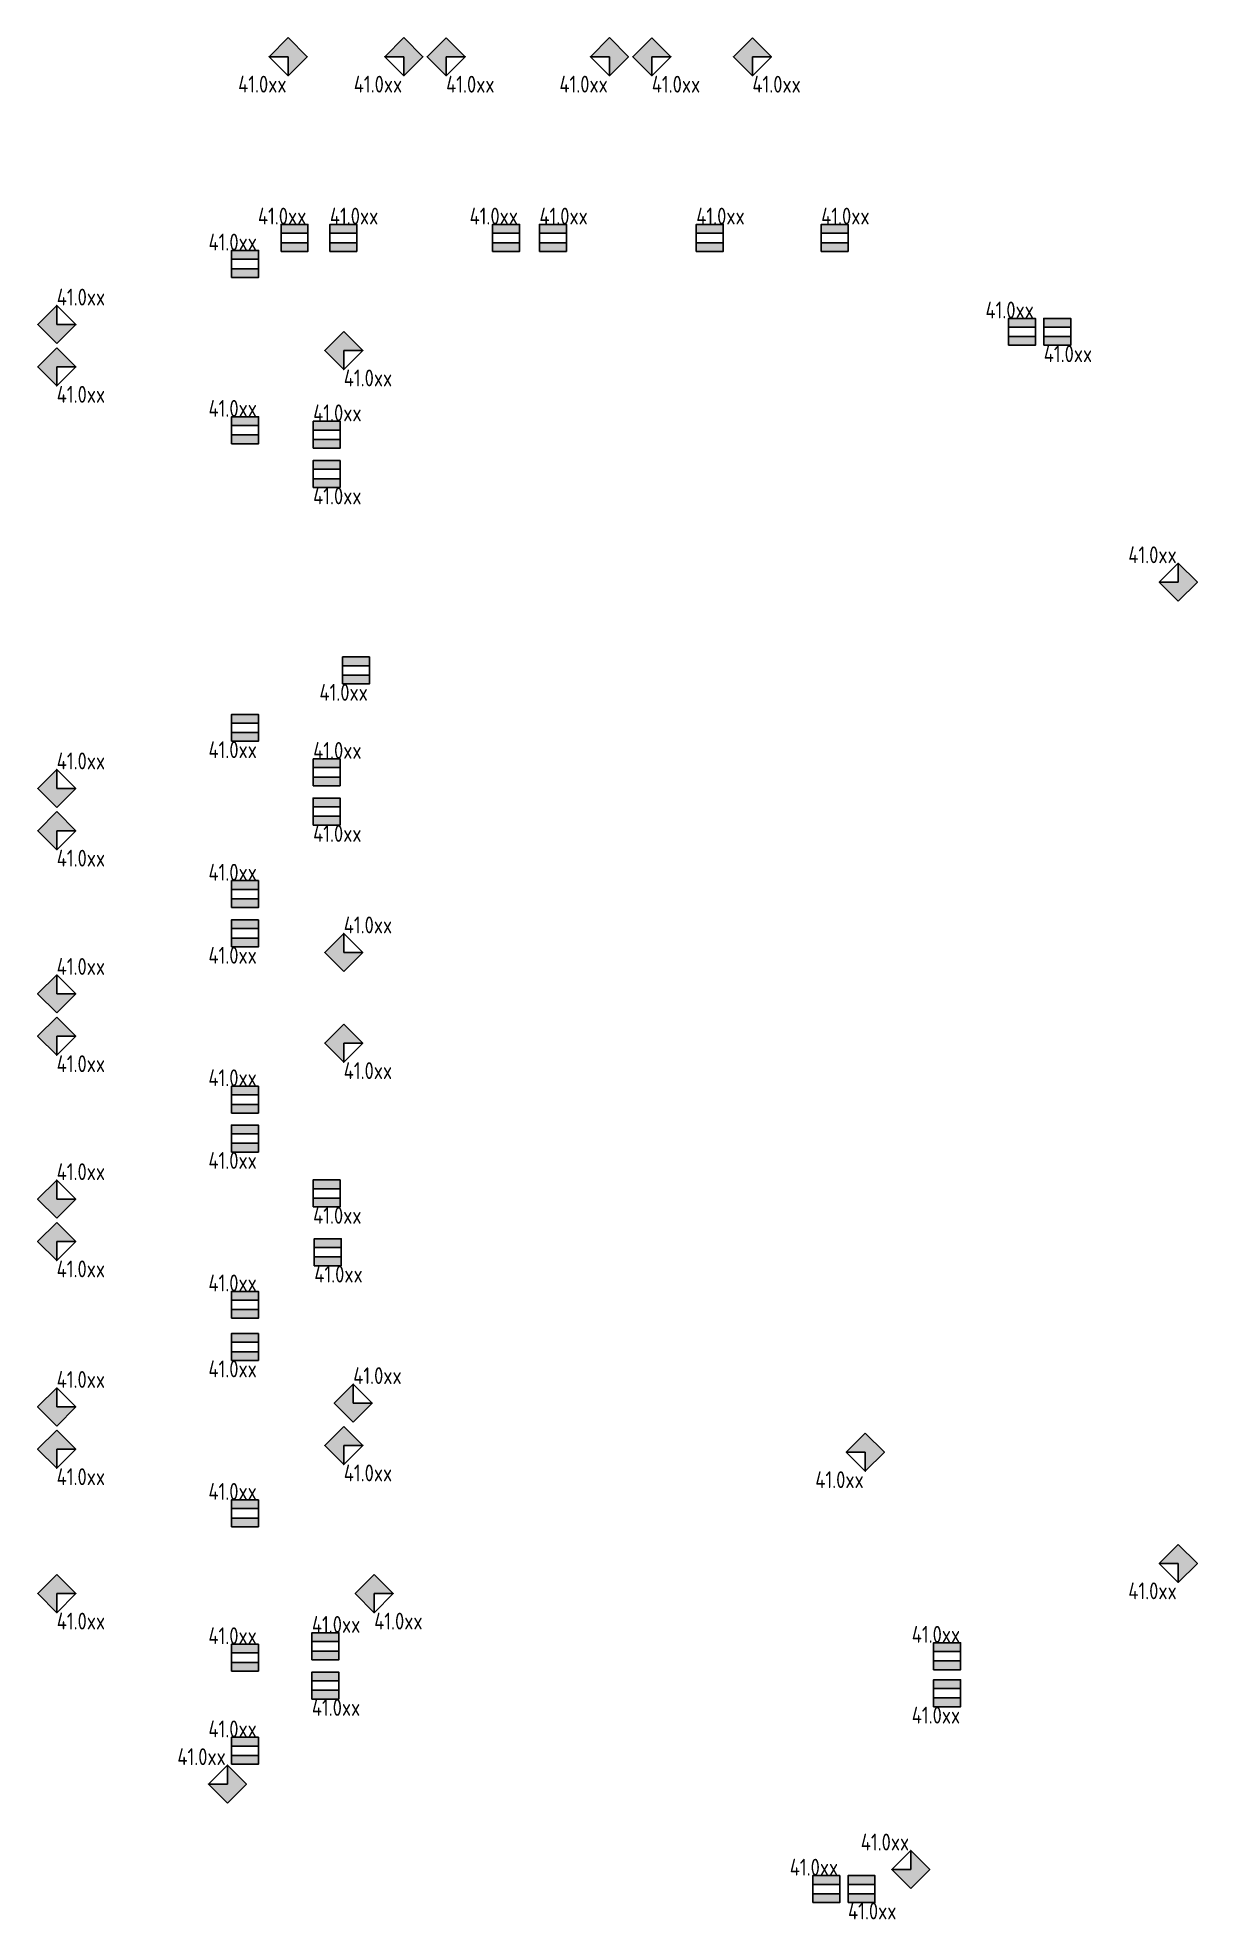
# Model space of a CAD drawing. Header units: millimetres. Extents: x 57329 to 256792, y -31663 to 25417.
# Drawn here: x 57329 to 91780, y -30474 to 25417 of the extents above.
import ezdxf

# ---------------------------------------------------------------- set-up
doc = ezdxf.new("R2010")
doc.units = ezdxf.units.MM
doc.layers.add('Охранная сигнализация', color=5, linetype='Continuous')
doc.styles.add('-ISOCPEUR-', font='ISOCPEUR.TTF', dxfattribs={"width": 0.8, "height": 2.5})

# ---------------------------------------------------------------- blocks, each defined once
blk = doc.blocks.new('*U13')
h = blk.add_hatch(color=256)
h.dxf.hatch_style = 1
h.paths.add_polyline_path([(-2.83, 0), (-5.66, -2.83), (-2.83, -2.83), (-2.83, -5.66), (0, -2.83)])
for points in [[(-2.83, 0), (-5.66, -2.83), (-2.83, -5.66), (0, -2.83)], [(-2.83, -2.83), (-5.66, -2.83), (-2.83, -5.66), (-2.83, -2.83)]]:
    blk.add_lwpolyline(points, close=True)
at = {"style": '-ISOCPEUR-', "width": 0.8}
blk.add_attdef('ADDR', (-2.83, -5.66), '', height=2.5, dxfattribs=at)
blk = doc.blocks.new('*U16')
h = blk.add_hatch(color=256)
h.dxf.hatch_style = 1
h.paths.add_polyline_path([(2.83, 0), (5.66, -2.83), (2.83, -2.83), (2.83, -5.66), (0, -2.83)])
for points in [[(2.83, 0), (5.66, -2.83), (2.83, -5.66), (0, -2.83)], [(2.83, -2.83), (5.66, -2.83), (2.83, -5.66), (2.83, -2.83)]]:
    blk.add_lwpolyline(points, close=True)
at = {"style": '-ISOCPEUR-', "width": 0.8}
blk.add_attdef('ADDR', (2.83, -5.66), '', height=2.5, dxfattribs=at)
blk = doc.blocks.new('*U17')
h = blk.add_hatch(color=256)
h.dxf.hatch_style = 1
h.paths.add_polyline_path([(2.83, 0), (5.66, 2.83), (2.83, 2.83), (2.83, 5.66), (0, 2.83)])
for points in [[(2.83, 0), (5.66, 2.83), (2.83, 5.66), (0, 2.83)], [(2.83, 2.83), (5.66, 2.83), (2.83, 5.66), (2.83, 2.83)]]:
    blk.add_lwpolyline(points, close=True)
at = {"style": '-ISOCPEUR-', "width": 0.8}
blk.add_attdef('ADDR', (2.83, 5.66), '', height=2.5, dxfattribs=at)
blk = doc.blocks.new('*U28')
h = blk.add_hatch(color=256)
h.dxf.hatch_style = 1
h.paths.add_polyline_path([(-4, 1.3), (-4, 0), (0, 0), (0, 1.3)])
h.paths.add_polyline_path([(-4, 4), (-4, 2.7), (0, 2.7), (0, 4)])
for points in [[(-4, 0), (0, 0), (0, 4), (-4, 4)], [(-4, 2.7), (0, 2.7), (0, 4), (-4, 4)], [(-4, 0), (0, 0), (0, 1.3), (-4, 1.3)]]:
    blk.add_lwpolyline(points, close=True)
at = {"style": '-ISOCPEUR-', "width": 0.8}
blk.add_attdef('ADDR', (0, 4), '', height=2.5, dxfattribs=at)
blk = doc.blocks.new('*U27')
h = blk.add_hatch(color=256)
h.dxf.hatch_style = 1
h.paths.add_polyline_path([(0, 1.3), (0, 0), (4, 0), (4, 1.3)])
h.paths.add_polyline_path([(0, 4), (0, 2.7), (4, 2.7), (4, 4)])
for points in [[(0, 0), (4, 0), (4, 4), (0, 4)], [(0, 2.7), (4, 2.7), (4, 4), (0, 4)], [(0, 0), (4, 0), (4, 1.3), (0, 1.3)]]:
    blk.add_lwpolyline(points, close=True)
at = {"style": '-ISOCPEUR-', "width": 0.8}
blk.add_attdef('ADDR', (0, 4), '', height=2.5, dxfattribs=at)
blk = doc.blocks.new('*U29')
h = blk.add_hatch(color=256)
h.dxf.hatch_style = 1
h.paths.add_polyline_path([(-4, -2.7), (-4, -4), (0, -4), (0, -2.7)])
h.paths.add_polyline_path([(-4, 0), (-4, -1.3), (0, -1.3), (0, 0)])
for points in [[(-4, -4), (0, -4), (0, 0), (-4, 0)], [(-4, -1.3), (0, -1.3), (0, 0), (-4, 0)], [(-4, -4), (0, -4), (0, -2.7), (-4, -2.7)]]:
    blk.add_lwpolyline(points, close=True)
at = {"style": '-ISOCPEUR-', "width": 0.8}
blk.add_attdef('ADDR', (0, -4), '', height=2.5, dxfattribs=at)
blk = doc.blocks.new('*U18')
h = blk.add_hatch(color=256)
h.dxf.hatch_style = 1
h.paths.add_polyline_path([(-2.83, 0), (-5.66, 2.83), (-2.83, 2.83), (-2.83, 5.66), (0, 2.83)])
for points in [[(-2.83, 0), (-5.66, 2.83), (-2.83, 5.66), (0, 2.83)], [(-2.83, 2.83), (-5.66, 2.83), (-2.83, 5.66), (-2.83, 2.83)]]:
    blk.add_lwpolyline(points, close=True)
at = {"style": '-ISOCPEUR-', "width": 0.8}
blk.add_attdef('ADDR', (-2.83, 5.66), '', height=2.5, dxfattribs=at)
blk = doc.blocks.new('*U19')
h = blk.add_hatch(color=256)
h.dxf.hatch_style = 1
h.paths.add_polyline_path([(-2.83, 0), (-5.66, -2.83), (-2.83, -2.83), (-2.83, -5.66), (0, -2.83)])
for points in [[(-2.83, 0), (-5.66, -2.83), (-2.83, -5.66), (0, -2.83)], [(-2.83, -2.83), (-5.66, -2.83), (-2.83, -5.66), (-2.83, -2.83)]]:
    blk.add_lwpolyline(points, close=True)
at = {"style": '-ISOCPEUR-', "width": 0.8}
blk.add_attdef('ADDR', (-2.83, -5.66), '', height=2.5, dxfattribs=at)
blk = doc.blocks.new('*U21')
h = blk.add_hatch(color=256)
h.dxf.hatch_style = 1
h.paths.add_polyline_path([(2.83, 0), (5.66, -2.83), (2.83, -2.83), (2.83, -5.66), (0, -2.83)])
for points in [[(2.83, 0), (5.66, -2.83), (2.83, -5.66), (0, -2.83)], [(2.83, -2.83), (5.66, -2.83), (2.83, -5.66), (2.83, -2.83)]]:
    blk.add_lwpolyline(points, close=True)
at = {"style": '-ISOCPEUR-', "width": 0.8}
blk.add_attdef('ADDR', (2.83, -5.66), '', height=2.5, dxfattribs=at)
blk = doc.blocks.new('*U20')
h = blk.add_hatch(color=256)
h.dxf.hatch_style = 1
h.paths.add_polyline_path([(2.83, 0), (5.66, 2.83), (2.83, 2.83), (2.83, 5.66), (0, 2.83)])
for points in [[(2.83, 0), (5.66, 2.83), (2.83, 5.66), (0, 2.83)], [(2.83, 2.83), (5.66, 2.83), (2.83, 5.66), (2.83, 2.83)]]:
    blk.add_lwpolyline(points, close=True)
at = {"style": '-ISOCPEUR-', "width": 0.8}
blk.add_attdef('ADDR', (2.83, 5.66), '', height=2.5, dxfattribs=at)
blk = doc.blocks.new('*U22')
h = blk.add_hatch(color=256)
h.dxf.hatch_style = 1
h.paths.add_polyline_path([(-2.83, 0), (-5.66, 2.83), (-2.83, 2.83), (-2.83, 5.66), (0, 2.83)])
for points in [[(-2.83, 0), (-5.66, 2.83), (-2.83, 5.66), (0, 2.83)], [(-2.83, 2.83), (-5.66, 2.83), (-2.83, 5.66), (-2.83, 2.83)]]:
    blk.add_lwpolyline(points, close=True)
at = {"style": '-ISOCPEUR-', "width": 0.8}
blk.add_attdef('ADDR', (-2.83, 5.66), '', height=2.5, dxfattribs=at)
blk = doc.blocks.new('*U31')
h = blk.add_hatch(color=256)
h.dxf.hatch_style = 1
h.paths.add_polyline_path([(0, 1.3), (0, 0), (4, 0), (4, 1.3)])
h.paths.add_polyline_path([(0, 4), (0, 2.7), (4, 2.7), (4, 4)])
for points in [[(0, 0), (4, 0), (4, 4), (0, 4)], [(0, 2.7), (4, 2.7), (4, 4), (0, 4)], [(0, 0), (4, 0), (4, 1.3), (0, 1.3)]]:
    blk.add_lwpolyline(points, close=True)
at = {"style": '-ISOCPEUR-', "width": 0.8}
blk.add_attdef('ADDR', (0, 4), '', height=2.5, dxfattribs=at)
blk = doc.blocks.new('*U30')
h = blk.add_hatch(color=256)
h.dxf.hatch_style = 1
h.paths.add_polyline_path([(0, -2.7), (0, -4), (4, -4), (4, -2.7)])
h.paths.add_polyline_path([(0, 0), (0, -1.3), (4, -1.3), (4, 0)])
for points in [[(0, -4), (4, -4), (4, 0), (0, 0)], [(0, -1.3), (4, -1.3), (4, 0), (0, 0)], [(0, -4), (4, -4), (4, -2.7), (0, -2.7)]]:
    blk.add_lwpolyline(points, close=True)
at = {"style": '-ISOCPEUR-', "width": 0.8}
blk.add_attdef('ADDR', (0, -4), '', height=2.5, dxfattribs=at)
blk = doc.blocks.new('*U32')
h = blk.add_hatch(color=256)
h.dxf.hatch_style = 1
h.paths.add_polyline_path([(0, -2.7), (0, -4), (4, -4), (4, -2.7)])
h.paths.add_polyline_path([(0, 0), (0, -1.3), (4, -1.3), (4, 0)])
for points in [[(0, -4), (4, -4), (4, 0), (0, 0)], [(0, -1.3), (4, -1.3), (4, 0), (0, 0)], [(0, -4), (4, -4), (4, -2.7), (0, -2.7)]]:
    blk.add_lwpolyline(points, close=True)
at = {"style": '-ISOCPEUR-', "width": 0.8}
blk.add_attdef('ADDR', (0, -4), '', height=2.5, dxfattribs=at)
blk = doc.blocks.new('*U23')
h = blk.add_hatch(color=256)
h.dxf.hatch_style = 1
h.paths.add_polyline_path([(-4, -2.7), (-4, -4), (0, -4), (0, -2.7)])
h.paths.add_polyline_path([(-4, 0), (-4, -1.3), (0, -1.3), (0, 0)])
for points in [[(-4, -4), (0, -4), (0, 0), (-4, 0)], [(-4, -1.3), (0, -1.3), (0, 0), (-4, 0)], [(-4, -4), (0, -4), (0, -2.7), (-4, -2.7)]]:
    blk.add_lwpolyline(points, close=True)
at = {"style": '-ISOCPEUR-', "width": 0.8}
blk.add_attdef('ADDR', (0, -4), '', height=2.5, dxfattribs=at)

msp = doc.modelspace()

# ---------------------------------------------------------------- block references
at = {"layer": 'Охранная сигнализация'}
ref = msp.add_blockref('*U13', (65337, 25417), dxfattribs=dict(at, xscale=200, yscale=200, zscale=200))
ref.add_attrib('ADDR', '41.0xx', (63286, 23786), dxfattribs={"layer": '0', "height": 500, "style": '-ISOCPEUR-', "width": 0.8})
ref = msp.add_blockref('*U13', (68772, 25417), dxfattribs=dict(at, xscale=200, yscale=200, zscale=200))
ref.add_attrib('ADDR', '41.0xx', (66721, 23786), dxfattribs={"layer": '0', "height": 500, "style": '-ISOCPEUR-', "width": 0.8})
ref = msp.add_blockref('*U16', (68899, 25415), dxfattribs=dict(at, xscale=200, yscale=200, zscale=200))
ref.add_attrib('ADDR', '41.0xx', (69464, 23784), dxfattribs={"layer": '0', "height": 500, "style": '-ISOCPEUR-', "width": 0.8})
ref = msp.add_blockref('*U13', (74880, 25417), dxfattribs=dict(at, xscale=200, yscale=200, zscale=200))
ref.add_attrib('ADDR', '41.0xx', (72829, 23786), dxfattribs={"layer": '0', "height": 500, "style": '-ISOCPEUR-', "width": 0.8})
ref = msp.add_blockref('*U16', (75009, 25415), dxfattribs=dict(at, xscale=200, yscale=200, zscale=200))
ref.add_attrib('ADDR', '41.0xx', (75574, 23784), dxfattribs={"layer": '0', "height": 500, "style": '-ISOCPEUR-', "width": 0.8})
ref = msp.add_blockref('*U16', (77996, 25415), dxfattribs=dict(at, xscale=200, yscale=200, zscale=200))
ref.add_attrib('ADDR', '41.0xx', (78562, 23784), dxfattribs={"layer": '0', "height": 500, "style": '-ISOCPEUR-', "width": 0.8})
ref = msp.add_blockref('*U28', (65359, 19067), dxfattribs=dict(at, xscale=200, yscale=200, zscale=200))
ref.add_attrib('ADDR', '41.0xx', (63874, 19867), dxfattribs={"layer": '0', "height": 500, "style": '-ISOCPEUR-', "width": 0.8})
at = {"layer": 'Охранная сигнализация', "xscale": 200, "yscale": 200, "zscale": 200}
for name, p in [('*U27', (66011, 19067)), ('*U27', (72235, 19067)), ('*U27', (76895, 19067)), ('*U27', (80605, 19067)), ('*U17', (57332, 16330)), ('*U31', (65515, 13222)), ('*U31', (65515, 3196)), ('*U17', (57331, 2552)), ('*U20', (65857, -2319)), ('*U17', (57329, -3553)), ('*U17', (57329, -9648)), ('*U17', (57329, -15820)), ('*U17', (66139, -15705)), ('*U31', (65477, -22763))]:
    msp.add_blockref(name, p, dxfattribs=at).add_auto_attribs({'ADDR': '41.0xx'})
at = {"layer": 'Охранная сигнализация'}
ref = msp.add_blockref('*U28', (71646, 19067), dxfattribs=dict(at, xscale=200, yscale=200, zscale=200))
ref.add_attrib('ADDR', '41.0xx', (70161, 19867), dxfattribs={"layer": '0', "height": 500, "style": '-ISOCPEUR-', "width": 0.8})
ref = msp.add_blockref('*U28', (63891, 18295), dxfattribs=dict(at, xscale=200, yscale=200, zscale=200))
ref.add_attrib('ADDR', '41.0xx', (62406, 19095), dxfattribs={"layer": '0', "height": 500, "style": '-ISOCPEUR-', "width": 0.8})
ref = msp.add_blockref('*U28', (86971, 16278), dxfattribs=dict(at, xscale=200, yscale=200, zscale=200))
ref.add_attrib('ADDR', '41.0xx', (85486, 17078), dxfattribs={"layer": '0', "height": 500, "style": '-ISOCPEUR-', "width": 0.8})
ref = msp.add_blockref('*U30', (87217, 17078), dxfattribs=dict(at, xscale=200, yscale=200, zscale=200))
ref.add_attrib('ADDR', '41.0xx', (87217, 15778), dxfattribs={"layer": '0', "height": 500, "style": '-ISOCPEUR-', "width": 0.8})
ref = msp.add_blockref('*U16', (65859, 16690), dxfattribs=dict(at, xscale=200, yscale=200, zscale=200))
ref.add_attrib('ADDR', '41.0xx', (66424, 15059), dxfattribs={"layer": '0', "height": 500, "style": '-ISOCPEUR-', "width": 0.8})
ref = msp.add_blockref('*U16', (57332, 16205), dxfattribs=dict(at, xscale=200, yscale=200, zscale=200))
ref.add_attrib('ADDR', '41.0xx', (57897, 14573), dxfattribs={"layer": '0', "height": 500, "style": '-ISOCPEUR-', "width": 0.8})
ref = msp.add_blockref('*U28', (63891, 13356), dxfattribs=dict(at, xscale=200, yscale=200, zscale=200))
ref.add_attrib('ADDR', '41.0xx', (62406, 14156), dxfattribs={"layer": '0', "height": 500, "style": '-ISOCPEUR-', "width": 0.8})
ref = msp.add_blockref('*U30', (65513, 12856), dxfattribs=dict(at, xscale=200, yscale=200, zscale=200))
ref.add_attrib('ADDR', '41.0xx', (65513, 11556), dxfattribs={"layer": '0', "height": 500, "style": '-ISOCPEUR-', "width": 0.8})
ref = msp.add_blockref('*U22', (91780, 8675), dxfattribs=dict(at, xscale=200, yscale=200, zscale=200))
ref.add_attrib('ADDR', '41.0xx', (89729, 9806), dxfattribs={"layer": '0', "height": 500, "style": '-ISOCPEUR-', "width": 0.8})
ref = msp.add_blockref('*U29', (67186, 7021), dxfattribs=dict(at, xscale=200, yscale=200, zscale=200))
ref.add_attrib('ADDR', '41.0xx', (65701, 5721), dxfattribs={"layer": '0', "height": 500, "style": '-ISOCPEUR-', "width": 0.8})
ref = msp.add_blockref('*U29', (63890, 5317), dxfattribs=dict(at, xscale=200, yscale=200, zscale=200))
ref.add_attrib('ADDR', '41.0xx', (62405, 4017), dxfattribs={"layer": '0', "height": 500, "style": '-ISOCPEUR-', "width": 0.8})
ref = msp.add_blockref('*U30', (65513, 2830), dxfattribs=dict(at, xscale=200, yscale=200, zscale=200))
ref.add_attrib('ADDR', '41.0xx', (65513, 1530), dxfattribs={"layer": '0', "height": 500, "style": '-ISOCPEUR-', "width": 0.8})
ref = msp.add_blockref('*U16', (57331, 2427), dxfattribs=dict(at, xscale=200, yscale=200, zscale=200))
ref.add_attrib('ADDR', '41.0xx', (57897, 796), dxfattribs={"layer": '0', "height": 500, "style": '-ISOCPEUR-', "width": 0.8})
ref = msp.add_blockref('*U28', (63890, -422), dxfattribs=dict(at, xscale=200, yscale=200, zscale=200))
ref.add_attrib('ADDR', '41.0xx', (62405, 378), dxfattribs={"layer": '0', "height": 500, "style": '-ISOCPEUR-', "width": 0.8})
ref = msp.add_blockref('*U29', (63888, -788), dxfattribs=dict(at, xscale=200, yscale=200, zscale=200))
ref.add_attrib('ADDR', '41.0xx', (62403, -2088), dxfattribs={"layer": '0', "height": 500, "style": '-ISOCPEUR-', "width": 0.8})
ref = msp.add_blockref('*U16', (57329, -3678), dxfattribs=dict(at, xscale=200, yscale=200, zscale=200))
ref.add_attrib('ADDR', '41.0xx', (57895, -5309), dxfattribs={"layer": '0', "height": 500, "style": '-ISOCPEUR-', "width": 0.8})
ref = msp.add_blockref('*U21', (65857, -3883), dxfattribs=dict(at, xscale=200, yscale=200, zscale=200))
ref.add_attrib('ADDR', '41.0xx', (66422, -5514), dxfattribs={"layer": '0', "height": 500, "style": '-ISOCPEUR-', "width": 0.8})
ref = msp.add_blockref('*U28', (63888, -6527), dxfattribs=dict(at, xscale=200, yscale=200, zscale=200))
ref.add_attrib('ADDR', '41.0xx', (62403, -5727), dxfattribs={"layer": '0', "height": 500, "style": '-ISOCPEUR-', "width": 0.8})
ref = msp.add_blockref('*U29', (63888, -6883), dxfattribs=dict(at, xscale=200, yscale=200, zscale=200))
ref.add_attrib('ADDR', '41.0xx', (62403, -8183), dxfattribs={"layer": '0', "height": 500, "style": '-ISOCPEUR-', "width": 0.8})
ref = msp.add_blockref('*U30', (65513, -8513), dxfattribs=dict(at, xscale=200, yscale=200, zscale=200))
ref.add_attrib('ADDR', '41.0xx', (65513, -9813), dxfattribs={"layer": '0', "height": 500, "style": '-ISOCPEUR-', "width": 0.8})
ref = msp.add_blockref('*U16', (57329, -9773), dxfattribs=dict(at, xscale=200, yscale=200, zscale=200))
ref.add_attrib('ADDR', '41.0xx', (57895, -11404), dxfattribs={"layer": '0', "height": 500, "style": '-ISOCPEUR-', "width": 0.8})
ref = msp.add_blockref('*U32', (65548, -10259), dxfattribs=dict(at, xscale=200, yscale=200, zscale=200))
ref.add_attrib('ADDR', '41.0xx', (65548, -11559), dxfattribs={"layer": '0', "height": 500, "style": '-ISOCPEUR-', "width": 0.8})
ref = msp.add_blockref('*U28', (63888, -12622), dxfattribs=dict(at, xscale=200, yscale=200, zscale=200))
ref.add_attrib('ADDR', '41.0xx', (62403, -11822), dxfattribs={"layer": '0', "height": 500, "style": '-ISOCPEUR-', "width": 0.8})
ref = msp.add_blockref('*U29', (63888, -13074), dxfattribs=dict(at, xscale=200, yscale=200, zscale=200))
ref.add_attrib('ADDR', '41.0xx', (62403, -14374), dxfattribs={"layer": '0', "height": 500, "style": '-ISOCPEUR-', "width": 0.8})
ref = msp.add_blockref('*U16', (57329, -15945), dxfattribs=dict(at, xscale=200, yscale=200, zscale=200))
ref.add_attrib('ADDR', '41.0xx', (57895, -17577), dxfattribs={"layer": '0', "height": 500, "style": '-ISOCPEUR-', "width": 0.8})
ref = msp.add_blockref('*U16', (65859, -15832), dxfattribs=dict(at, xscale=200, yscale=200, zscale=200))
ref.add_attrib('ADDR', '41.0xx', (66424, -17464), dxfattribs={"layer": '0', "height": 500, "style": '-ISOCPEUR-', "width": 0.8})
ref = msp.add_blockref('*U19', (82482, -16033), dxfattribs=dict(at, xscale=200, yscale=200, zscale=200))
ref.add_attrib('ADDR', '41.0xx', (80431, -17664), dxfattribs={"layer": '0', "height": 500, "style": '-ISOCPEUR-', "width": 0.8})
ref = msp.add_blockref('*U28', (63888, -18813), dxfattribs=dict(at, xscale=200, yscale=200, zscale=200))
ref.add_attrib('ADDR', '41.0xx', (62403, -18013), dxfattribs={"layer": '0', "height": 500, "style": '-ISOCPEUR-', "width": 0.8})
ref = msp.add_blockref('*U19', (91780, -19335), dxfattribs=dict(at, xscale=200, yscale=200, zscale=200))
ref.add_attrib('ADDR', '41.0xx', (89729, -20966), dxfattribs={"layer": '0', "height": 500, "style": '-ISOCPEUR-', "width": 0.8})
ref = msp.add_blockref('*U16', (57332, -20233), dxfattribs=dict(at, xscale=200, yscale=200, zscale=200))
ref.add_attrib('ADDR', '41.0xx', (57897, -21864), dxfattribs={"layer": '0', "height": 500, "style": '-ISOCPEUR-', "width": 0.8})
ref = msp.add_blockref('*U16', (66762, -20233), dxfattribs=dict(at, xscale=200, yscale=200, zscale=200))
ref.add_attrib('ADDR', '41.0xx', (67327, -21864), dxfattribs={"layer": '0', "height": 500, "style": '-ISOCPEUR-', "width": 0.8})
ref = msp.add_blockref('*U28', (84744, -23058), dxfattribs=dict(at, xscale=200, yscale=200, zscale=200))
ref.add_attrib('ADDR', '41.0xx', (83296, -22258), dxfattribs={"layer": '0', "height": 500, "style": '-ISOCPEUR-', "width": 0.8})
ref = msp.add_blockref('*U28', (63888, -23100), dxfattribs=dict(at, xscale=200, yscale=200, zscale=200))
ref.add_attrib('ADDR', '41.0xx', (62403, -22300), dxfattribs={"layer": '0', "height": 500, "style": '-ISOCPEUR-', "width": 0.8})
ref = msp.add_blockref('*U30', (65475, -23129), dxfattribs=dict(at, xscale=200, yscale=200, zscale=200))
ref.add_attrib('ADDR', '41.0xx', (65475, -24429), dxfattribs={"layer": '0', "height": 500, "style": '-ISOCPEUR-', "width": 0.8})
ref = msp.add_blockref('*U23', (84744, -23358), dxfattribs=dict(at, xscale=200, yscale=200, zscale=200))
ref.add_attrib('ADDR', '41.0xx', (83296, -24658), dxfattribs={"layer": '0', "height": 500, "style": '-ISOCPEUR-', "width": 0.8})
ref = msp.add_blockref('*U28', (63888, -25867), dxfattribs=dict(at, xscale=200, yscale=200, zscale=200))
ref.add_attrib('ADDR', '41.0xx', (62403, -25067), dxfattribs={"layer": '0', "height": 500, "style": '-ISOCPEUR-', "width": 0.8})
ref = msp.add_blockref('*U18', (63532, -27024), dxfattribs=dict(at, xscale=200, yscale=200, zscale=200))
ref.add_attrib('ADDR', '41.0xx', (61481, -25892), dxfattribs={"layer": '0', "height": 500, "style": '-ISOCPEUR-', "width": 0.8})
ref = msp.add_blockref('*U18', (83832, -29558), dxfattribs=dict(at, xscale=200, yscale=200, zscale=200))
ref.add_attrib('ADDR', '41.0xx', (81781, -28427), dxfattribs={"layer": '0', "height": 500, "style": '-ISOCPEUR-', "width": 0.8})
ref = msp.add_blockref('*U28', (81156, -29974), dxfattribs=dict(at, xscale=200, yscale=200, zscale=200))
ref.add_attrib('ADDR', '41.0xx', (79672, -29174), dxfattribs={"layer": '0', "height": 500, "style": '-ISOCPEUR-', "width": 0.8})
ref = msp.add_blockref('*U30', (81403, -29174), dxfattribs=dict(at, xscale=200, yscale=200, zscale=200))
ref.add_attrib('ADDR', '41.0xx', (81403, -30474), dxfattribs={"layer": '0', "height": 500, "style": '-ISOCPEUR-', "width": 0.8})

doc.saveas('drawing.dxf')
